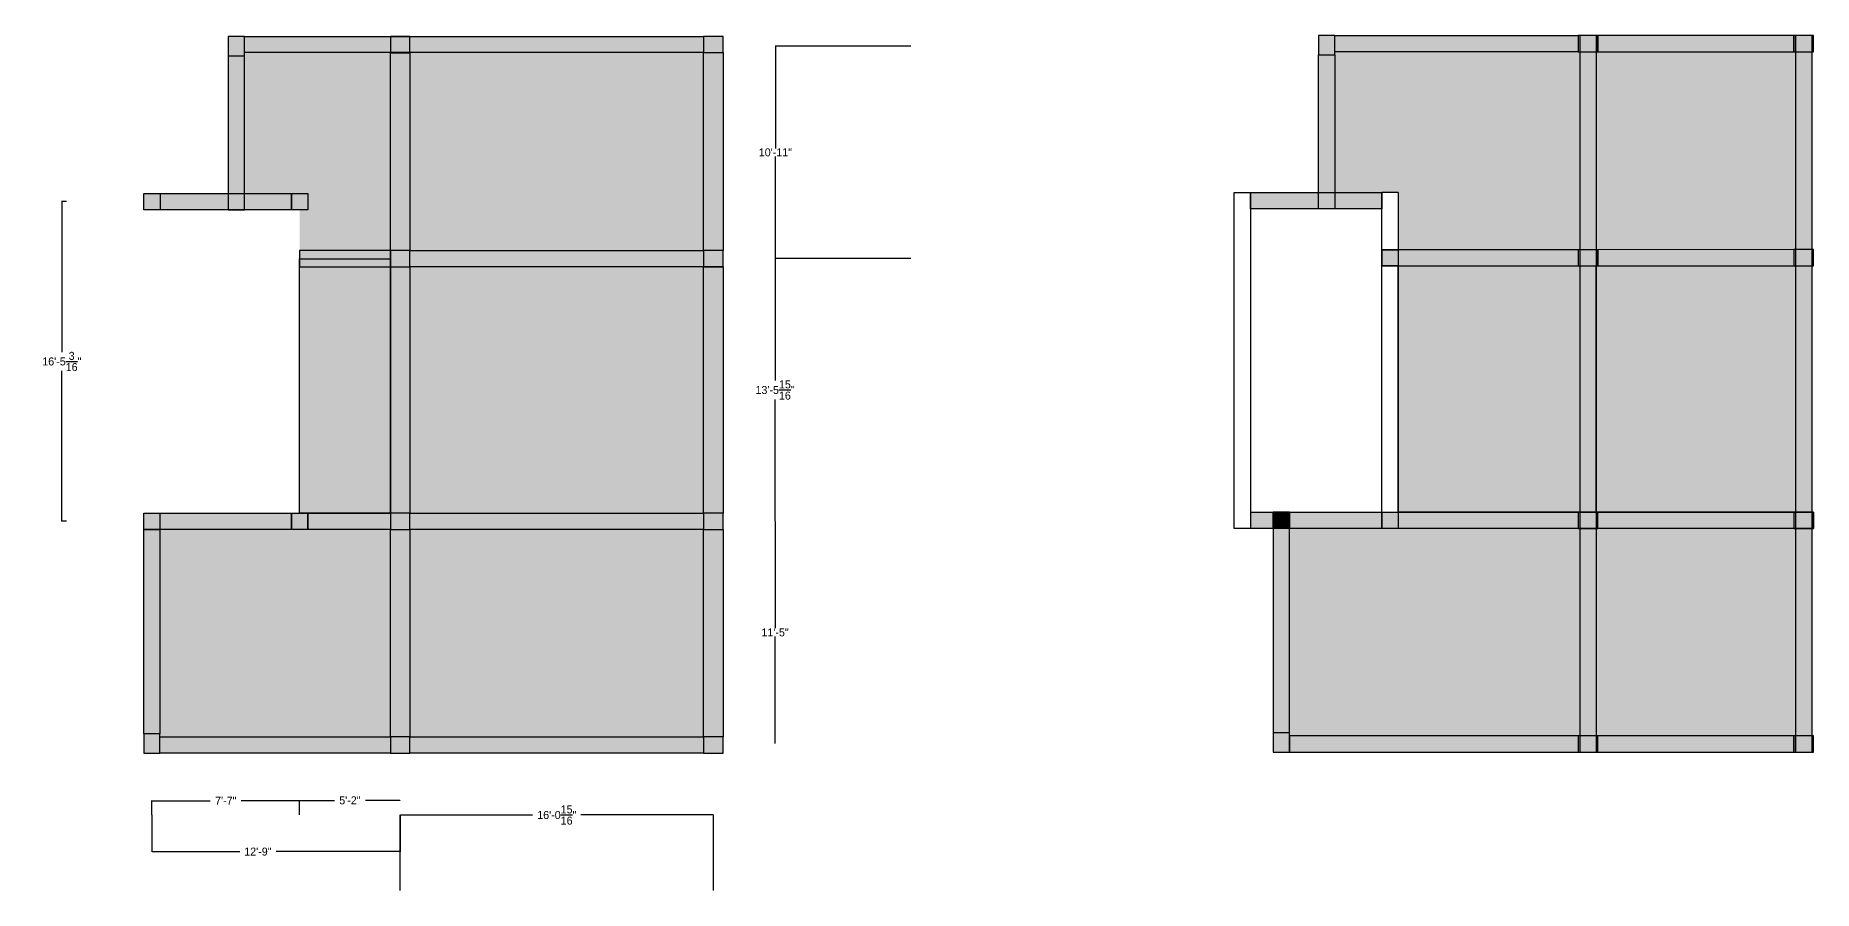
# Model space of a CAD drawing. Header units: inches. Extents: x -1537 to 1518, y -9360 to -5671.
# Drawn here: x 119 to 1214, y -6198 to -5671 of the extents above; entities that cross this region are included whole.
import ezdxf

# ---------------------------------------------------------------- set-up
doc = ezdxf.new("R2010")
doc.units = ezdxf.units.IN
doc.header["$MEASUREMENT"] = 0
doc.dimstyles.get("Standard").update_dxf_attribs({"dimtxt": 4.93, "dimasz": 0.18, "dimexe": 0.18, "dimexo": 0.0625, "dimgap": 0.09, "dimtad": 0, "dimtih": 1, "dimtoh": 1, "dimdec": 4, "dimzin": 0, "dimdsep": 46, "dimlunit": 4, "dimtxsty": 'Standard', "dimcen": 0.09, "dimclrd": 5, "dimclre": 5, "dimclrt": 5, "dimadec": 0, "dimazin": 0, "dimtfac": 1, "dimtdec": 4, "dimtofl": 0, "dimtmove": 0, "dimatfit": 3, "dimfxl": 1, "dimtfillclr": 5, "dimtolj": 1, "dimtzin": 0, "dimarcsym": 0})

# ---------------------------------------------------------------- blocks, each defined once
blk = doc.blocks.new('*D193')
at = {"color": 5, "lineweight": -2}
for p, q in [((658.1, -5677.5), (574.4, -5677.5)), ((574.6, -5677.7), (574.6, -5740.5)), ((574.6, -5808.4), (574.6, -5745.6)), ((658.1, -5808.5), (574.4, -5808.5))]:
    blk.add_line(p, q, dxfattribs=at)
at = {"color": 5}
for points in [[(574.6, -5677.7), (574.7, -5677.7), (574.6, -5677.5)], [(574.6, -5808.4), (574.7, -5808.4), (574.6, -5808.5)]]:
    blk.add_solid(points, dxfattribs=at)
at = {"layer": 'Defpoints', "color": 0}
for p in [(658.1, -5677.5), (574.6, -5808.5), (658.1, -5808.5)]:
    blk.add_point(p, dxfattribs=at)
at = {"color": 5, "insert": (574.6, -5743), "char_height": 4.93, "attachment_point": 5}
blk.add_mtext('\\A1;10\'-11"', dxfattribs=at)
blk = doc.blocks.new('*D194')
at = {"color": 5, "lineweight": -2}
for p, q in [((574.4, -5808.7), (574.4, -5883.7)), ((574.5, -5808.5), (574.6, -5808.5)), ((574.4, -5970.3), (574.4, -5895.3)), ((574.4, -5970.5), (574.3, -5970.5))]:
    blk.add_line(p, q, dxfattribs=at)
at = {"color": 5}
for points in [[(574.4, -5808.7), (574.5, -5808.7), (574.4, -5808.5)], [(574.4, -5970.3), (574.5, -5970.3), (574.4, -5970.5)]]:
    blk.add_solid(points, dxfattribs=at)
at = {"layer": 'Defpoints', "color": 0}
for p in [(574.4, -5808.5), (574.4, -5970.5), (574.4, -5970.5)]:
    blk.add_point(p, dxfattribs=at)
at = {"color": 5, "insert": (574.4, -5889.5), "char_height": 4.93, "attachment_point": 5}
blk.add_mtext('\\A1;13\'-5{\\H1.000000x;\\S15/16;}"', dxfattribs=at)
blk = doc.blocks.new('*D195')
at = {"color": 5, "lineweight": -2}
for p, q in [((574.4, -5970.5), (574.3, -5970.5)), ((574.4, -5970.7), (574.4, -6036.4)), ((574.4, -6107.3), (574.4, -6041.5)), ((574.4, -6107.5), (574.3, -6107.5))]:
    blk.add_line(p, q, dxfattribs=at)
at = {"color": 5}
for points in [[(574.4, -5970.7), (574.5, -5970.7), (574.4, -5970.5)], [(574.4, -6107.3), (574.5, -6107.3), (574.4, -6107.5)]]:
    blk.add_solid(points, dxfattribs=at)
at = {"layer": 'Defpoints', "color": 0}
for p in [(574.4, -5970.5), (574.4, -6107.5), (574.4, -6107.5)]:
    blk.add_point(p, dxfattribs=at)
at = {"color": 5, "insert": (574.4, -6039), "char_height": 4.93, "attachment_point": 5}
blk.add_mtext('\\A1;11\'-5"', dxfattribs=at)
blk = doc.blocks.new('*D196')
at = {"color": 5, "lineweight": -2}
for p, q in [((343.4, -6198.1), (343.4, -6151.4)), ((343.6, -6151.6), (425, -6151.6)), ((536.2, -6151.6), (454.8, -6151.6)), ((536.4, -6198.1), (536.4, -6151.4))]:
    blk.add_line(p, q, dxfattribs=at)
at = {"color": 5}
for points in [[(343.6, -6151.6), (343.6, -6151.6), (343.4, -6151.6)], [(536.2, -6151.6), (536.2, -6151.6), (536.4, -6151.6)]]:
    blk.add_solid(points, dxfattribs=at)
at = {"layer": 'Defpoints', "color": 0}
for p in [(536.4, -6151.6), (343.4, -6198.1), (536.4, -6198.1)]:
    blk.add_point(p, dxfattribs=at)
at = {"color": 5, "insert": (439.9, -6151.6), "char_height": 4.93, "attachment_point": 5}
blk.add_mtext('\\A1;16\'-0{\\H1.000000x;\\S15/16;}"', dxfattribs=at)
blk = doc.blocks.new('*D197')
at = {"color": 5, "lineweight": -2}
for p, q in [((190.4, -6151.5), (190.4, -6174.3)), ((343.4, -6151.5), (343.4, -6174.3)), ((190.6, -6174.2), (244.6, -6174.2)), ((343.2, -6174.2), (266.9, -6174.2))]:
    blk.add_line(p, q, dxfattribs=at)
at = {"color": 5}
for points in [[(190.6, -6174.1), (190.6, -6174.2), (190.4, -6174.2)], [(343.2, -6174.1), (343.2, -6174.2), (343.4, -6174.2)]]:
    blk.add_solid(points, dxfattribs=at)
at = {"layer": 'Defpoints', "color": 0}
for p in [(190.4, -6151.4), (343.4, -6151.4), (190.4, -6174.2)]:
    blk.add_point(p, dxfattribs=at)
at = {"color": 5, "insert": (255.7, -6174.2), "char_height": 4.93, "attachment_point": 5}
blk.add_mtext('\\A1;12\'-9"', dxfattribs=at)
blk = doc.blocks.new('*D198')
at = {"color": 5, "lineweight": -2}
for p, q in [((190.4, -6151.4), (190.4, -6142.6)), ((190.6, -6142.8), (226.4, -6142.8)), ((281.2, -6142.8), (245.5, -6142.8)), ((281.4, -6151.4), (281.4, -6142.6))]:
    blk.add_line(p, q, dxfattribs=at)
at = {"color": 5}
for points in [[(190.6, -6142.8), (190.6, -6142.9), (190.4, -6142.8)], [(281.2, -6142.8), (281.2, -6142.9), (281.4, -6142.8)]]:
    blk.add_solid(points, dxfattribs=at)
at = {"layer": 'Defpoints', "color": 0}
for p in [(190.4, -6142.8), (190.4, -6151.5), (281.4, -6151.4)]:
    blk.add_point(p, dxfattribs=at)
at = {"color": 5, "insert": (235.9, -6142.8), "char_height": 4.93, "attachment_point": 5}
blk.add_mtext('\\A1;7\'-7"', dxfattribs=at)
blk = doc.blocks.new('*D199')
at = {"color": 5, "lineweight": -2}
for p, q in [((281.4, -6142.7), (281.4, -6142.8)), ((281.6, -6142.6), (302.9, -6142.6)), ((343.2, -6142.6), (322, -6142.6)), ((343.4, -6142.6), (343.4, -6142.5))]:
    blk.add_line(p, q, dxfattribs=at)
at = {"color": 5}
for points in [[(281.6, -6142.6), (281.6, -6142.7), (281.4, -6142.6)], [(343.2, -6142.6), (343.2, -6142.7), (343.4, -6142.6)]]:
    blk.add_solid(points, dxfattribs=at)
at = {"layer": 'Defpoints', "color": 0}
for p in [(281.4, -6142.6), (343.4, -6142.6), (343.4, -6142.6)]:
    blk.add_point(p, dxfattribs=at)
at = {"color": 5, "insert": (312.4, -6142.6), "char_height": 4.93, "attachment_point": 5}
blk.add_mtext('\\A1;5\'-2"', dxfattribs=at)
blk = doc.blocks.new('*D200')
at = {"color": 5, "lineweight": -2}
for p, q in [((137.8, -5773.3), (134.7, -5773.3)), ((134.9, -5773.5), (134.9, -5866.1)), ((134.9, -5970.3), (134.9, -5877.7)), ((137.8, -5970.5), (134.7, -5970.5))]:
    blk.add_line(p, q, dxfattribs=at)
at = {"color": 5}
for points in [[(134.9, -5773.5), (134.9, -5773.5), (134.9, -5773.3)], [(134.9, -5970.3), (134.9, -5970.3), (134.9, -5970.5)]]:
    blk.add_solid(points, dxfattribs=at)
at = {"layer": 'Defpoints', "color": 0}
for p in [(134.9, -5773.3), (137.9, -5773.3), (137.9, -5970.5)]:
    blk.add_point(p, dxfattribs=at)
at = {"color": 5, "insert": (134.9, -5871.9), "char_height": 4.93, "attachment_point": 5}
blk.add_mtext('\\A1;16\'-5{\\H1.000000x;\\S3/16;}"', dxfattribs=at)

msp = doc.modelspace()

# ---------------------------------------------------------------- hatches: boundary and pattern name
h = msp.add_hatch(color=1)
h.paths.add_polyline_path([(237.42287, -5683.53119), (247.42287, -5683.53119), (247.42287, -5671.53119), (237.42287, -5671.53119)])
h.paths.add_polyline_path([(349.42415, -5681.53119), (349.42415, -5671.53119), (337.42415, -5671.53119), (337.42415, -5681.53119)])
h.paths.add_polyline_path([(530.36037, -5671.46869), (530.36037, -5681.46869), (542.36037, -5681.46869), (542.36037, -5671.46869)])
h.paths.add_polyline_path([(542.36037, -5813.53119), (542.36037, -5803.53119), (530.36037, -5803.53119), (530.36037, -5813.53119)])
h.paths.add_polyline_path([(337.42415, -5803.53119), (337.42415, -5813.53119), (349.42415, -5813.53119), (349.42415, -5803.53119)])
h.paths.add_polyline_path([(276.42287, -5768.31913), (286.42287, -5768.31913), (286.42287, -5778.31913), (276.42287, -5778.31913)])
h.paths.add_polyline_path([(185.42287, -5768.31913), (195.42287, -5768.31913), (195.42287, -5778.31913), (185.42287, -5778.31913)])
h.paths.add_polyline_path([(185.36037, -5965.48012), (195.36037, -5965.48012), (195.36037, -5975.48012), (185.36037, -5975.48012)])
h.paths.add_polyline_path([(286.42287, -5975.48012), (276.42287, -5975.48012), (276.42287, -5965.48012), (286.42287, -5965.48012)])
h.paths.add_polyline_path([(349.42415, -5975.48012), (349.42415, -5965.48012), (337.42415, -5965.48012), (337.42415, -5975.48012)])
h.paths.add_polyline_path([(542.36037, -5975.48012), (542.36037, -5965.48012), (530.36037, -5965.48012), (530.36037, -5975.48012)])
h.paths.add_polyline_path([(542.36037, -6113.48012), (542.36037, -6103.48012), (530.36037, -6103.48012), (530.36037, -6113.48012)])
h.paths.add_polyline_path([(349.42415, -6113.48012), (349.42415, -6103.48012), (337.42415, -6103.48012), (337.42415, -6113.48012)])
h.paths.add_polyline_path([(185.36037, -6113.48012), (195.36037, -6113.48012), (195.36037, -6101.48012), (185.36037, -6101.48012)])
h = msp.add_hatch(color=5)
h.paths.add_polyline_path([(530.36037, -5803.53119), (349.42415, -5803.53119), (349.42415, -5813.53119), (530.36037, -5813.53119)])
h.paths.add_polyline_path([(542.36037, -5681.46869), (530.36037, -5681.46869), (530.36037, -5803.53119), (542.36037, -5803.53119)])
h.paths.add_polyline_path([(542.36037, -5813.53119), (530.36037, -5813.53119), (530.36037, -5965.48012), (542.36037, -5965.48012)])
h.paths.add_polyline_path([(542.36037, -5975.48012), (530.36037, -5975.48012), (530.36037, -6103.48012), (542.36037, -6103.48012)])
h.paths.add_polyline_path([(530.36037, -5965.48012), (349.42415, -5965.48012), (349.42415, -5975.48012), (530.36037, -5975.48012)])
h.paths.add_polyline_path([(530.36037, -6103.48012), (349.42415, -6103.48012), (349.42415, -6113.48012), (530.36037, -6113.48012)])
h.paths.add_polyline_path([(337.42415, -6103.48012), (195.36037, -6103.48012), (195.36037, -6113.48012), (337.42415, -6113.48012)])
h.paths.add_polyline_path([(349.42415, -5975.48012), (337.42415, -5975.48012), (337.42415, -6103.48012), (349.42415, -6103.48012)])
h.paths.add_polyline_path([(195.36037, -5975.48012), (185.36037, -5975.48012), (185.36037, -6101.48012), (195.36037, -6101.48012)])
h.paths.add_polyline_path([(276.42287, -5965.48012), (195.36037, -5965.48012), (195.36037, -5975.48012), (276.42287, -5975.48012)])
h.paths.add_polyline_path([(337.42415, -5965.48012), (286.42287, -5965.48012), (286.42287, -5975.48012), (337.42415, -5975.48012)])
h.paths.add_polyline_path([(337.42415, -5808.53119), (281.42287, -5808.53119), (281.42287, -5813.53119), (337.42415, -5813.53119)])
h.paths.add_polyline_path([(337.42415, -5803.53119), (281.42287, -5803.53119), (281.42287, -5808.53119), (337.42415, -5808.53119)])
h.paths.add_polyline_path([(276.42287, -5768.31913), (247.42287, -5768.31913), (247.42287, -5778.31913), (276.42287, -5778.31913)])
h.paths.add_polyline_path([(247.42287, -5768.31913), (237.42287, -5768.31913), (237.42287, -5778.31913), (247.42287, -5778.31913)])
h.paths.add_polyline_path([(237.42287, -5768.31913), (195.42287, -5768.31913), (195.42287, -5778.31913), (237.42287, -5778.31913)])
h.paths.add_polyline_path([(247.42287, -5683.53119), (237.42287, -5683.53119), (237.42287, -5768.31913), (247.42287, -5768.31913)])
h.paths.add_polyline_path([(337.42415, -5671.53119), (247.42287, -5671.53119), (247.42287, -5681.46869), (337.42415, -5681.46869)])
h.paths.add_polyline_path([(530.36037, -5671.46869), (349.42415, -5671.52731), (349.42415, -5681.46869), (530.36037, -5681.46869)])
h.paths.add_polyline_path([(349.42415, -5681.53119), (337.42415, -5681.53119), (337.42415, -5803.53119), (349.42415, -5803.53119)])
h.paths.add_polyline_path([(349.42415, -5813.53119), (337.42415, -5813.53119), (337.42415, -5965.48012), (349.42415, -5965.48012)])
h = msp.add_hatch(color=5)
h.paths.add_polyline_path([(891.33865, -5964.8654), (881.33865, -5964.8654), (881.33865, -6100.8654), (891.33865, -6100.8654)])
h.paths.add_polyline_path([(1069.33865, -6102.8654), (891.33865, -6102.8654), (891.33865, -6112.8654), (1069.33865, -6112.8654)])
h.paths.add_polyline_path([(1202.27487, -6102.8654), (1081.33865, -6102.8654), (1081.33865, -6112.8654), (1202.27487, -6112.8654)])
h.paths.add_polyline_path([(1075.33865, -5974.8654), (1070.33865, -5974.8654), (1070.33865, -6102.8654), (1075.33865, -6102.8654)])
h.paths.add_polyline_path([(1080.33865, -5974.8654), (1075.33865, -5974.8654), (1075.33865, -6102.8654), (1080.33865, -6102.8654)])
h.paths.add_polyline_path([(1208.27487, -5974.8654), (1203.27487, -5974.8654), (1203.27487, -6102.8654), (1208.27487, -6102.8654)])
h.paths.add_polyline_path([(1213.27487, -5974.8654), (1208.27487, -5974.8654), (1208.27487, -6102.8654), (1213.27487, -6102.8654)])
h.paths.add_polyline_path([(1202.27487, -5964.8654), (1081.33865, -5964.8654), (1081.33865, -5974.8654), (1202.27487, -5974.8654)])
h.paths.add_polyline_path([(1208.27487, -5812.91647), (1203.27487, -5812.91647), (1203.27487, -5964.8654), (1208.27487, -5964.8654)])
h.paths.add_polyline_path([(1213.27487, -5812.91647), (1208.27487, -5812.91647), (1208.27487, -5964.8654), (1213.27487, -5964.8654)])
h.paths.add_polyline_path([(1075.33865, -5812.97897), (1070.33865, -5812.97897), (1070.33865, -5964.8654), (1075.33865, -5964.8654)])
h.paths.add_polyline_path([(1080.33865, -5812.97897), (1075.33865, -5812.97897), (1075.33865, -5964.8654), (1080.33865, -5964.8654)])
h.paths.add_polyline_path([(1069.33865, -5964.8654), (958.33737, -5964.8654), (958.33737, -5974.8654), (1069.33865, -5974.8654)])
h.paths.add_polyline_path([(948.33737, -5964.8654), (891.33865, -5964.8654), (891.33865, -5974.8654), (948.33737, -5974.8654)])
h.paths.add_polyline_path([(881.33865, -5964.8654), (867.33737, -5964.8654), (867.33737, -5974.8654), (881.33865, -5974.8654)])
h.paths.add_polyline_path([(1069.33865, -5802.97897), (958.33737, -5802.97897), (958.33737, -5812.97897), (1069.33865, -5812.97897)])
h.paths.add_polyline_path([(948.33737, -5767.7044), (919.33737, -5767.7044), (919.33737, -5777.7044), (948.33737, -5777.7044)])
h.paths.add_polyline_path([(909.33737, -5767.7044), (867.33737, -5767.7044), (867.33737, -5777.7044), (909.33737, -5777.7044)])
h.paths.add_polyline_path([(919.33737, -5682.91647), (909.33737, -5682.91647), (909.33737, -5767.7044), (919.33737, -5767.7044)])
h.paths.add_polyline_path([(1075.33865, -5680.91647), (1070.33865, -5680.91647), (1070.33865, -5802.97897), (1075.33865, -5802.97897)])
h.paths.add_polyline_path([(1080.33865, -5680.91647), (1075.33865, -5680.91647), (1075.33865, -5802.97897), (1080.33865, -5802.97897)])
h.paths.add_polyline_path([(1202.27487, -5802.92211), (1081.33865, -5802.97897), (1081.33865, -5812.97897), (1202.27487, -5812.97897)])
h.paths.add_polyline_path([(1208.27487, -5680.91647), (1203.27487, -5680.91647), (1203.27487, -5802.91647), (1208.27487, -5802.91647)])
h.paths.add_polyline_path([(1213.27487, -5680.91647), (1208.27487, -5680.91647), (1208.27487, -5802.91647), (1213.27487, -5802.91647)])
h.paths.add_polyline_path([(1202.27487, -5670.91647), (1081.33865, -5670.91647), (1081.33865, -5680.91647), (1202.27487, -5680.91647)])
h.paths.add_polyline_path([(1069.33865, -5670.91647), (919.33737, -5670.91647), (919.33737, -5680.91647), (1069.33865, -5680.91647)])
h = msp.add_hatch(color=1)
h.paths.add_polyline_path([(881.33865, -6112.8654), (891.33865, -6112.8654), (891.33865, -6100.8654), (881.33865, -6100.8654)])
h.paths.add_polyline_path([(1081.33865, -6112.8654), (1081.33865, -6102.8654), (1069.33865, -6102.8654), (1069.33865, -6112.8654)])
h.paths.add_polyline_path([(1214.27487, -6112.8654), (1214.27487, -6102.8654), (1202.27487, -6102.8654), (1202.27487, -6112.8654)])
h.paths.add_polyline_path([(1214.27487, -5974.8654), (1214.27487, -5964.8654), (1202.27487, -5964.8654), (1202.27487, -5974.8654)])
h.paths.add_polyline_path([(1081.33865, -5974.8654), (1081.33865, -5964.8654), (1069.33865, -5964.8654), (1069.33865, -5974.8654)])
h.paths.add_polyline_path([(948.33737, -5964.8654), (958.33737, -5964.8654), (958.33737, -5974.8654), (948.33737, -5974.8654)])
h.paths.add_polyline_path([(881.33865, -5964.8654), (891.33865, -5964.8654), (891.33865, -5974.8654), (881.33865, -5974.8654)])
h.paths.add_polyline_path([(948.33737, -5802.97897), (958.33737, -5802.97897), (958.33737, -5812.97897), (948.33737, -5812.97897)])
h.paths.add_polyline_path([(1069.33865, -5802.97897), (1069.33865, -5812.97897), (1081.33865, -5812.97897), (1081.33865, -5802.97897)])
h.paths.add_polyline_path([(1214.27487, -5812.91647), (1214.27487, -5802.91647), (1202.27487, -5802.91647), (1202.27487, -5812.91647)])
h.paths.add_polyline_path([(1202.27487, -5670.91647), (1202.27487, -5680.91647), (1214.27487, -5680.91647), (1214.27487, -5670.91647)])
h.paths.add_polyline_path([(1081.33865, -5680.91647), (1081.33865, -5670.91647), (1069.33865, -5670.91647), (1069.33865, -5680.91647)])
h.paths.add_polyline_path([(909.33737, -5682.91647), (919.33737, -5682.91647), (919.33737, -5670.91647), (909.33737, -5670.91647)])
h.paths.add_polyline_path([(909.33737, -5767.7044), (919.33737, -5767.7044), (919.33737, -5777.7044), (909.33737, -5777.7044)])
h = msp.add_hatch(color=2)
h.paths.add_polyline_path([(337.42415, -5681.46869), (247.42287, -5681.46869), (247.42287, -5683.53119), (247.42287, -5768.31913), (276.42287, -5768.31913), (286.42287, -5768.31913), (286.42287, -5778.31913), (281.42287, -5778.31913), (281.42287, -5803.53119), (337.42415, -5803.53119)])
h.paths.add_polyline_path([(530.36037, -5681.46869), (349.42415, -5681.46869), (349.42415, -5803.53119), (530.36037, -5803.53119)])
h.paths.add_polyline_path([(530.36037, -5813.53119), (349.42415, -5813.53119), (349.42415, -5965.48012), (530.36037, -5965.48012)])
h.paths.add_polyline_path([(337.42415, -5813.53119), (281.42287, -5813.53119), (281.42287, -5965.48012), (337.42415, -5965.48012)])
h.paths.add_polyline_path([(337.42415, -5975.48012), (286.42287, -5975.48012), (281.42287, -5975.48012), (281.42287, -6103.48012), (337.42415, -6103.48012)])
h.paths.add_polyline_path([(281.42287, -5975.48012), (276.42287, -5975.48012), (195.36037, -5975.48012), (195.36037, -6101.48012), (195.36037, -6103.48012), (281.42287, -6103.48012)])
h.paths.add_polyline_path([(530.36037, -5975.48012), (349.42415, -5975.48012), (349.42415, -6103.48012), (530.36037, -6103.48012)])
h = msp.add_hatch(color=2)
h.paths.add_polyline_path([(1203.27487, -5680.91647), (1202.27487, -5680.91647), (1081.33865, -5680.91647), (1080.33865, -5680.91647), (1080.33865, -5802.97897), (1081.33865, -5802.97897), (1202.27487, -5802.92211), (1202.27487, -5802.91647), (1203.27487, -5802.91647)])
h.paths.add_polyline_path([(1070.33865, -5680.91647), (1069.33865, -5680.91647), (919.33737, -5680.91647), (919.33737, -5682.91647), (919.33737, -5767.7044), (948.33737, -5767.7044), (958.33737, -5767.7044), (958.33737, -5802.97897), (1070.33865, -5802.97897)])
h.paths.add_polyline_path([(1070.33865, -5812.97897), (958.33737, -5812.97897), (958.33737, -5964.8654), (1070.33865, -5964.8654)])
h.paths.add_polyline_path([(1203.27487, -5974.8654), (1080.33865, -5974.8654), (1080.33865, -6102.8654), (1202.27487, -6102.8654), (1203.27487, -6102.8654)])
h.paths.add_polyline_path([(1070.33865, -5974.8654), (958.33737, -5974.8654), (948.33737, -5974.8654), (891.33865, -5974.8654), (891.33865, -6102.8654), (1070.33865, -6102.8654)])
for color, points in [(2, [(1203.27487, -5964.8654), (1203.27487, -5812.97897), (1080.33865, -5812.97897), (1080.33865, -5964.8654)]), (1, [(881.33865, -5964.8654), (891.33865, -5964.8654), (891.33865, -5974.8654), (881.33865, -5974.8654)])]:
    msp.add_hatch(color=color).paths.add_polyline_path(points)

# ---------------------------------------------------------------- linework, layer by layer
at = {"color": 3}
msp.add_line((247.42287, -5681.46869), (247.42287, -5671.53119), dxfattribs=at)
for p, q in [((1070.33865, -5670.91647), (1070.33865, -6112.8654)), ((1080.33865, -5670.91647), (1080.33865, -6112.8654)), ((1203.27487, -5670.91647), (1203.27487, -6112.8654)), ((1213.27487, -5670.91647), (1213.27487, -6112.8654)), ((958.33737, -5767.7044), (948.33737, -5767.7044))]:
    msp.add_line(p, q)
at = {"color": 6}
for points in [[(237.42287, -5683.53119), (247.42287, -5683.53119), (247.42287, -5671.53119), (237.42287, -5671.53119)], [(349.42415, -5681.53119), (349.42415, -5671.53119), (337.42415, -5671.53119), (337.42415, -5681.53119)], [(530.36037, -5671.46869), (530.36037, -5681.46869), (542.36037, -5681.46869), (542.36037, -5671.46869)], [(909.33737, -5682.91647), (919.33737, -5682.91647), (919.33737, -5670.91647), (909.33737, -5670.91647)], [(1081.33865, -5680.91647), (1081.33865, -5670.91647), (1069.33865, -5670.91647), (1069.33865, -5680.91647)], [(1202.27487, -5670.91647), (1202.27487, -5680.91647), (1214.27487, -5680.91647), (1214.27487, -5670.91647)], [(185.42287, -5768.31913), (195.42287, -5768.31913), (195.42287, -5778.31913), (185.42287, -5778.31913)], [(276.42287, -5768.31913), (286.42287, -5768.31913), (286.42287, -5778.31913), (276.42287, -5778.31913)], [(909.33737, -5767.7044), (919.33737, -5767.7044), (919.33737, -5777.7044), (909.33737, -5777.7044)], [(909.33737, -5767.7044), (919.33737, -5767.7044), (919.33737, -5777.7044), (909.33737, -5777.7044)], [(337.42415, -5803.53119), (337.42415, -5813.53119), (349.42415, -5813.53119), (349.42415, -5803.53119)], [(542.36037, -5813.53119), (542.36037, -5803.53119), (530.36037, -5803.53119), (530.36037, -5813.53119)], [(948.33737, -5802.97897), (958.33737, -5802.97897), (958.33737, -5812.97897), (948.33737, -5812.97897)], [(948.33737, -5802.97897), (958.33737, -5802.97897), (958.33737, -5812.97897), (948.33737, -5812.97897)], [(1069.33865, -5802.97897), (1069.33865, -5812.97897), (1081.33865, -5812.97897), (1081.33865, -5802.97897)], [(1214.27487, -5812.91647), (1214.27487, -5802.91647), (1202.27487, -5802.91647), (1202.27487, -5812.91647)], [(185.36037, -5965.48012), (195.36037, -5965.48012), (195.36037, -5975.48012), (185.36037, -5975.48012)], [(286.42287, -5975.48012), (276.42287, -5975.48012), (276.42287, -5965.48012), (286.42287, -5965.48012)], [(349.42415, -5975.48012), (349.42415, -5965.48012), (337.42415, -5965.48012), (337.42415, -5975.48012)], [(542.36037, -5975.48012), (542.36037, -5965.48012), (530.36037, -5965.48012), (530.36037, -5975.48012)], [(881.33865, -5964.8654), (891.33865, -5964.8654), (891.33865, -5974.8654), (881.33865, -5974.8654)], [(881.33865, -5964.8654), (891.33865, -5964.8654), (891.33865, -5974.8654), (881.33865, -5974.8654)], [(958.33737, -5974.8654), (948.33737, -5974.8654), (948.33737, -5964.8654), (958.33737, -5964.8654)], [(948.33737, -5964.8654), (958.33737, -5964.8654), (958.33737, -5974.8654), (948.33737, -5974.8654)], [(1081.33865, -5974.8654), (1081.33865, -5964.8654), (1069.33865, -5964.8654), (1069.33865, -5974.8654)], [(1214.27487, -5974.8654), (1214.27487, -5964.8654), (1202.27487, -5964.8654), (1202.27487, -5974.8654)], [(185.36037, -6113.48012), (195.36037, -6113.48012), (195.36037, -6101.48012), (185.36037, -6101.48012)], [(881.33865, -6112.8654), (891.33865, -6112.8654), (891.33865, -6100.8654), (881.33865, -6100.8654)], [(349.42415, -6113.48012), (349.42415, -6103.48012), (337.42415, -6103.48012), (337.42415, -6113.48012)], [(542.36037, -6113.48012), (542.36037, -6103.48012), (530.36037, -6103.48012), (530.36037, -6113.48012)], [(1081.33865, -6112.8654), (1081.33865, -6102.8654), (1069.33865, -6102.8654), (1069.33865, -6112.8654)], [(1214.27487, -6112.8654), (1214.27487, -6102.8654), (1202.27487, -6102.8654), (1202.27487, -6112.8654)]]:
    msp.add_lwpolyline(points, close=True, dxfattribs=at)
at = {"color": 3}
for points in [[(247.42287, -5671.53119), (337.42415, -5671.53119), (530.36037, -5671.46869), (530.36037, -5681.46869), (247.42287, -5681.46869)], [(237.42287, -5683.53119), (237.42287, -5778.31913), (247.42287, -5778.31913), (247.42287, -5683.53119)], [(349.42415, -5681.46869), (349.42415, -5803.53119), (337.42415, -5803.53119), (337.42415, -5681.46869)], [(542.36037, -5681.46869), (542.36037, -5803.53119), (530.36037, -5803.53119), (530.36037, -5681.46869)], [(195.42287, -5768.31913), (276.42287, -5768.31913), (276.42287, -5778.31913), (195.42287, -5778.31913)], [(542.36037, -5813.53119), (349.42415, -5813.53119), (349.42415, -5803.53119), (530.36037, -5803.53119)], [(349.42415, -5813.53119), (349.42415, -5965.48012), (337.42415, -5965.48012), (337.42415, -5813.53119)], [(542.36037, -5813.53119), (542.36037, -5965.48012), (530.36037, -5965.48012), (530.36037, -5813.53119)], [(195.42287, -5965.48012), (276.42287, -5965.48012), (276.42287, -5975.48012), (195.36037, -5975.48012)], [(286.42287, -5965.48012), (337.42415, -5965.48012), (337.42415, -5975.48012), (286.42287, -5975.48012), (286.42287, -5965.48012)], [(349.42415, -5965.48012), (530.36037, -5965.48012), (530.36037, -5975.48012), (349.42415, -5975.48012)], [(349.42415, -5975.48012), (349.42415, -6103.48012), (337.42415, -6103.48012), (337.42415, -5975.48012)], [(542.36037, -5975.48012), (542.36037, -6103.48012), (530.36037, -6103.48012), (530.36037, -5975.48012), (542.36037, -5975.48012)], [(337.42415, -6113.48012), (195.36037, -6113.48012), (195.36037, -6103.48012), (337.42415, -6103.48012)], [(530.36037, -6113.48012), (349.42415, -6113.48012), (349.42415, -6103.48012), (530.36037, -6103.48012)]]:
    msp.add_lwpolyline(points, dxfattribs=at)
for points in [[(919.33737, -5670.91647), (1069.33865, -5670.91647), (1069.33865, -5680.91647), (919.33737, -5680.91647)], [(1202.27487, -5670.91647), (1081.33865, -5670.91647), (1081.33865, -5680.91647), (1202.27487, -5680.91647), (1202.27487, -5670.91647)], [(919.33737, -5682.91647), (919.33737, -5777.7044), (909.33737, -5777.7044), (909.33737, -5682.91647)], [(867.33737, -5767.7044), (867.33737, -5974.8654), (857.27487, -5974.8654), (857.33737, -5767.7044)], [(857.33737, -5767.7044), (867.33737, -5767.7044)], [(867.33737, -5767.7044), (948.33737, -5767.7044), (948.33737, -5777.7044), (867.33737, -5777.7044), (867.33737, -5767.7044)], [(958.33737, -5767.7044), (958.33737, -5974.8654), (948.33737, -5974.8654), (948.33737, -5767.7044)], [(1070.33865, -5802.97897), (948.33737, -5802.97897), (948.33737, -5812.97897), (1070.33865, -5812.97897)], [(1214.27487, -5802.91647), (1081.33865, -5802.97897), (1081.33865, -5812.97897), (1202.27487, -5812.97897)], [(867.27487, -5964.8654), (948.33737, -5964.8654), (948.33737, -5974.8654), (867.27487, -5974.8654)], [(891.33865, -6112.8654), (891.33865, -5964.8654), (881.33865, -5964.8654), (881.33865, -6112.8654), (891.33865, -6112.8654)], [(958.33737, -5964.8654), (1214.27487, -5964.8654), (1214.27487, -5974.8654), (958.33737, -5974.8654)], [(1202.27487, -6102.8654), (891.33865, -6102.8654), (891.33865, -6112.8654), (1202.27487, -6112.8654), (1202.27487, -6102.8654)]]:
    msp.add_lwpolyline(points)
for points in [[(337.42415, -5803.53119), (281.42287, -5803.53119), (281.42287, -5813.53119), (337.42415, -5813.53119)], [(195.36037, -5975.48012), (195.36037, -6101.48012), (185.36037, -6101.48012), (185.36037, -5975.48012), (195.36037, -5975.48012)]]:
    msp.add_lwpolyline(points, close=True, dxfattribs=at)
for points in [[(281.42287, -5808.53119), (337.42415, -5808.53119), (337.42415, -5965.48012), (281.42287, -5965.48012)], [(958.33737, -5812.97897), (1070.33865, -5812.97897), (1070.33865, -5964.8654), (958.33737, -5964.8654)], [(1080.33865, -5812.97897), (1203.27487, -5812.97897), (1203.27487, -5964.8654), (1080.33865, -5964.8654)]]:
    msp.add_lwpolyline(points, close=True)

# ---------------------------------------------------------------- dimensions: what is measured, and where the dimension line sits
for base, p1, p2, picture, middle in [((574.62676, -5808.53119), (658.14275, -5677.53119), (658.14275, -5808.53119), '*D193', (574.62676, -5743.03119)), ((134.91572, -5773.31913), (137.8507, -5970.48012), (137.8507, -5773.31913), '*D200', (134.91572, -5871.89963)), ((574.44676, -5970.48012), (574.44676, -5808.53119), (574.44676, -5970.48012), '*D194', (574.44676, -5889.50566)), ((574.44676, -6107.48012), (574.44676, -5970.48012), (574.44676, -6107.48012), '*D195', (574.44676, -6038.98012))]:
    dim = msp.add_linear_dim(base=base, p1=p1, p2=p2, angle=90, dimstyle='Standard')
    dim.commit()
    dim.dimension.update_dxf_attribs({"geometry": picture, "text_midpoint": middle})
for base, p1, p2, picture, middle in [((190.42287, -6142.82278), (281.42287, -6151.42525), (190.42287, -6151.48775), '*D198', (235.92287, -6142.82278)), ((343.42415, -6142.64278), (281.42287, -6142.64278), (343.42415, -6142.64278), '*D199', (312.42351, -6142.64278)), ((536.36037, -6151.60525), (343.42415, -6198.14028), (536.36037, -6198.14028), '*D196', (439.89226, -6151.60525))]:
    dim = msp.add_linear_dim(base=base, p1=p1, p2=p2, dimstyle='Standard')
    dim.commit()
    dim.dimension.update_dxf_attribs({"geometry": picture, "text_midpoint": middle})
dim = msp.add_linear_dim(base=(190.42287, -6174.15044), p1=(343.42415, -6151.42525), p2=(190.42287, -6151.42525), dimstyle='Standard')
dim.commit()
dim.dimension.update_dxf_attribs({"geometry": '*D197', "text_midpoint": (255.74101, -6174.15044), "dimtype": 160})

doc.saveas('drawing.dxf')
